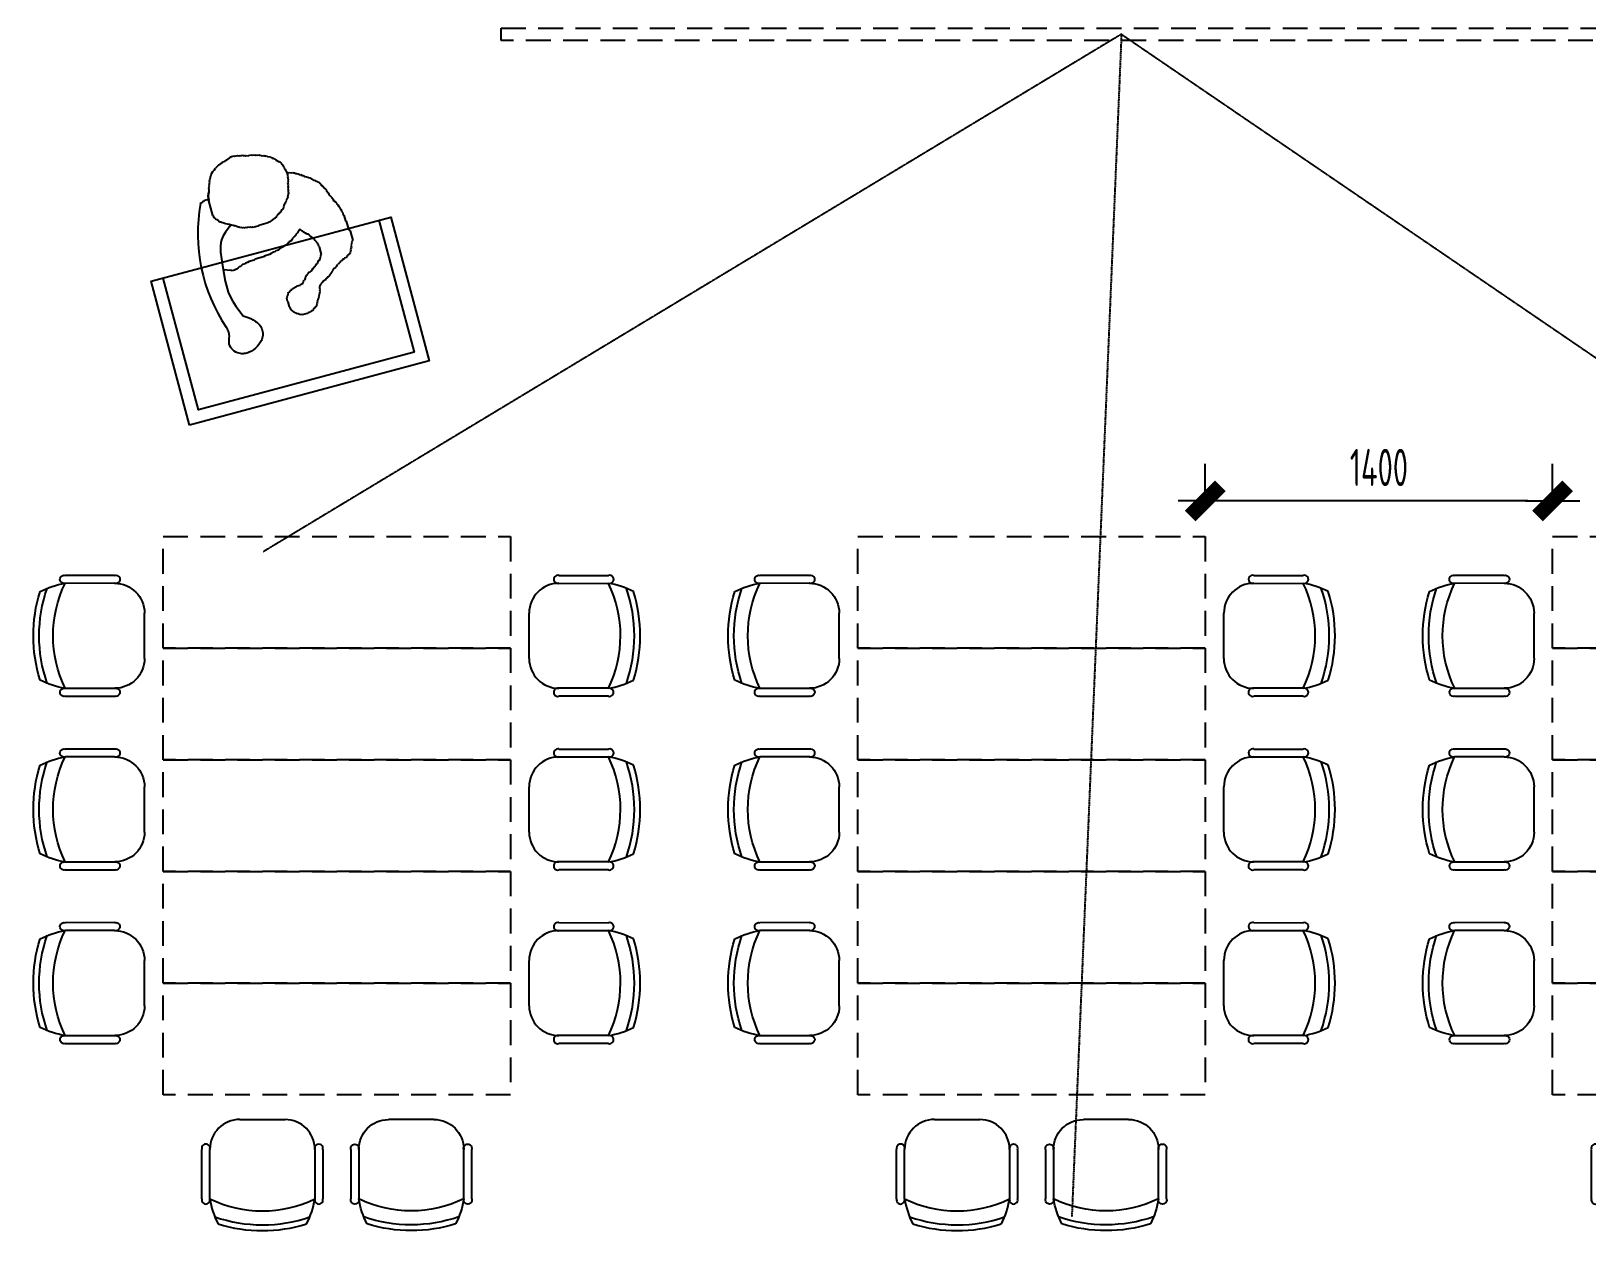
# Model space of a CAD drawing. Header units: millimetres. Extents: x 285006 to 3037698, y -2820855 to 192241.
# Drawn here: x 849962 to 856232, y -341245 to -336400 of the extents above; entities that cross this region are included whole.
import ezdxf

# ---------------------------------------------------------------- set-up
doc = ezdxf.new("R2010")
doc.units = ezdxf.units.MM
doc.header["$PDMODE"] = 35
doc.header["$PDSIZE"] = -0.1
doc.linetypes.add('DASH', pattern=[0.35, 0.25, -0.1])
doc.linetypes.add('DASHED', pattern=[0.75, 0.5, -0.25])
for name, color, linetype in [('___', 4, 'Continuous'), ('__附着_A10-J_KJ_2_B_28F_SEN22M3I_设计区$0$A_WALL_BRIK(砌块墙)', 190, 'Continuous'), ('FF-FURN', 51, 'Continuous'), ('FF-活动家具', 51, 'Continuous')]:
    doc.layers.add(name, color=color, linetype=linetype)
doc.styles.add('CCD_DIM', font='archs.shx', dxfattribs={"width": 0.7})
doc.dimstyles.new('DIM_100', dxfattribs={"dimscale": 100, "dimtxt": 1.5, "dimasz": 1, "dimexe": 1.5, "dimexo": 1.5, "dimgap": 0.6, "dimtad": 1, "dimdec": 0, "dimrnd": 5, "dimzin": 12, "dimdsep": 46, "dimtxsty": 'CCD_DIM', "dimblk": 'CCD_Dimension_Tick', "dimcen": 0.125, "dimclrd": 44, "dimclre": 44, "dimclrt": 50, "dimadec": 0, "dimazin": 0, "dimtfac": 1, "dimtdec": 0, "dimtix": 1, "dimtmove": 2, "dimatfit": 3, "dimldrblk": 'CCD_Leader_Dot', "dimfxl": 5, "dimtvp": 1, "dimtolj": 1, "dimtzin": 0, "dimarcsym": 0})

# ---------------------------------------------------------------- blocks, each defined once
blk = doc.blocks.new('A$C64783269')
at = {"layer": 'FF-活动家具'}
for p, q in [((0.8, 150.6), (0.9, 399.8)), ((40.9, 150.6), (41, 399.8)), ((570, 399.5), (569.8, 150.3)), ((610.1, 399.5), (609.9, 150.3)), ((419.4, 0), (191.1, 0.1))]:
    blk.add_line(p, q, dxfattribs=at)
for centre, radius, start, end in [((305.2, -192.4), 752.4, 72.71457, 107.21071), ((461.5, 332), 425.9, 152.85057, 170.83936), ((305.2, -199.6), 730.3, 70.83824, 109.10207), ((149.5, 332.2), 425.9, 9.08935, 27.0688), ((21, 405.3), 20.8, 344.50583, 195.42288), ((305.2, -143.9), 604.5, 64.02291, 115.91629), ((590.1, 405), 20.8, 344.50583, 195.42288), ((20.8, 145), 20.8, 164.50583, 15.42288), ((191.2, 150.5), 150.4, 179.96436, 269.96436), ((419.4, 150.4), 150.4, 269.96436, 359.96436), ((589.9, 144.7), 20.8, 164.50583, 15.42288)]:
    blk.add_arc(centre, radius, start, end, dxfattribs=at)
blk = doc.blocks.new('DFGDFGHDTH')
at = {"layer": 'FF-FURN', "linetype": 'DASHED', "ltscale": 200}
for points in [[(3283807.9, 4592442), (3283807.9, 4591042), (3284257.9, 4591042), (3284257.9, 4592442)], [(3284257.9, 4592442), (3284257.9, 4591042), (3284707.9, 4591042), (3284707.9, 4592442)], [(3284707.9, 4592442), (3284707.9, 4591042), (3285157.9, 4591042), (3285157.9, 4592442)], [(3285157.9, 4592442), (3285157.9, 4591042), (3285607.9, 4591042), (3285607.9, 4592442)], [(3285607.9, 4592442), (3285607.9, 4591042), (3286057.9, 4591042), (3286057.9, 4592442)]]:
    blk.add_lwpolyline(points, close=True, dxfattribs=at)
at = {"layer": 'FF-FURN', "linetype": 'DASHED', "ltscale": 200, "xscale": 0.8, "yscale": 0.8, "zscale": 0.8}
for p in [(3283963.7, 4592517), (3284663.7, 4592517), (3285363.7, 4592517)]:
    blk.add_blockref('A$C64783269', p, dxfattribs=at)
at = {"layer": 'FF-FURN', "linetype": 'DASHED', "ltscale": 200}
for p, xscale, yscale, zscale, rotation in [((3286157.9, 4591797.8), -0.8, 0.8, 0.8, 269.9999999999999), ((3286157.9, 4591686.2), 0.8000000000000002, 0.8000000000000002, 0.8000000000000002, 270.0000006730583), ((3283963.7, 4590967.1), -0.8, 0.8, 0.8, 180), ((3284663.7, 4590967.1), -0.8, 0.8, 0.8, 180), ((3285363.7, 4590967.1), -0.8, 0.8, 0.8, 180)]:
    blk.add_blockref('A$C64783269', p, dxfattribs=dict(at, xscale=xscale, yscale=yscale, zscale=zscale, rotation=rotation))
blk = doc.blocks.new('A$C1C14294A')
at = {"layer": 'FF-活动家具', "color": 8}
for p, q in [((208.3, 562.1), (211.1, 564.6)), ((211.1, 564.6), (213.7, 564.4)), ((213.7, 564.4), (216.5, 566.9)), ((216.5, 566.9), (219.1, 566.8)), ((219.1, 566.8), (221.8, 569.3)), ((221.8, 569.3), (224.5, 569.1)), ((224.5, 569.1), (227.2, 571.6)), ((227.2, 571.6), (238, 576.3)), ((238, 576.3), (240.8, 578.8)), ((240.8, 578.8), (246.1, 581.1)), ((246.1, 581.1), (251.4, 580.8)), ((251.4, 580.8), (262.1, 585.5)), ((262.1, 585.5), (267.4, 585.2)), ((267.4, 585.2), (272.8, 587.6)), ((272.8, 587.6), (278.2, 589.9)), ((278.2, 589.9), (283.5, 592.3)), ((283.5, 592.3), (288.9, 594.6)), ((288.9, 594.6), (291.5, 594.5)), ((291.5, 594.5), (299.5, 596.7)), ((299.5, 596.7), (305.1, 601.7)), ((305.1, 601.7), (310.4, 604)), ((310.4, 604), (315.7, 603.7)), ((315.7, 603.7), (318.4, 606.2)), ((318.4, 606.2), (326.5, 608.4)), ((326.5, 608.4), (331.8, 610.8)), ((331.8, 610.8), (337.1, 610.5)), ((337.1, 610.5), (339.8, 613)), ((339.8, 613), (347.7, 612.6)), ((347.7, 612.6), (353.1, 614.9)), ((353.1, 614.9), (363.6, 614.3)), ((363.6, 614.3), (366.3, 616.8)), ((366.3, 616.8), (389.9, 615.6)), ((389.9, 615.6), (392.7, 618.1)), ((392.7, 618.1), (429.4, 616.1)), ((429.4, 616.1), (429.5, 618.7)), ((429.5, 618.7), (434.9, 621.1)), ((434.9, 621.1), (474.2, 619)), ((474.2, 619), (474.1, 616.4)), ((474.1, 616.4), (476.7, 616.2)), ((476.7, 616.2), (476.6, 613.6)), ((476.6, 613.6), (479.2, 613.5)), ((479.2, 613.5), (481.7, 610.7)), ((481.7, 610.7), (484.3, 610.5)), ((484.3, 610.5), (486.8, 607.8)), ((486.8, 607.8), (489.4, 607.6)), ((489.4, 607.6), (491.9, 604.9)), ((491.9, 604.9), (499.7, 604.5)), ((499.7, 604.5), (502.2, 601.7)), ((502.2, 601.7), (504.7, 598.9)), ((504.7, 598.9), (510, 598.7)), ((510, 598.7), (509.8, 596)), ((509.8, 596), (512.4, 595.9)), ((512.4, 595.9), (517.5, 593)), ((517.5, 593), (520, 590.2)), ((520, 590.2), (522.4, 584.8)), ((522.4, 584.8), (524.8, 582.1)), ((524.8, 582.1), (524.7, 579.5)), ((524.7, 579.5), (527.2, 576.7)), ((527.2, 576.7), (529.7, 573.9)), ((529.7, 573.9), (532.2, 571.2)), ((532.2, 571.2), (531.7, 563.3)), ((155, 499.1), (155.2, 501.7)), ((155.2, 501.7), (157.8, 501.6)), ((157.5, 501.6), (158, 508.4)), ((157.8, 501.6), (157.9, 504.2)), ((157.9, 504.2), (160.7, 506.7)), ((160.7, 506.7), (163.6, 511.8)), ((163.6, 511.8), (166.3, 514.3)), ((166.3, 514.3), (169.1, 516.8)), ((169.1, 516.8), (172, 521.9)), ((172, 521.9), (174.9, 527)), ((174.9, 527), (177.7, 529.5)), ((177.7, 529.5), (180.6, 534.6)), ((180.6, 534.6), (183.3, 537.1)), ((183.3, 537.1), (186.1, 539.6)), ((186.1, 539.6), (188.9, 542.1)), ((188.9, 542.1), (191.6, 544.5)), ((191.6, 544.5), (194.4, 547)), ((194.4, 547), (194.5, 549.7)), ((194.5, 549.7), (197.1, 549.5)), ((197.1, 549.5), (199.9, 552)), ((199.9, 552), (200, 554.6)), ((200, 554.6), (208.3, 562.1)), ((531.7, 563.3), (534.4, 563.1)), ((534.4, 563.1), (533.9, 555.3)), ((533.9, 555.3), (536.6, 555.1)), ((536.6, 555.1), (536.3, 549.9)), ((536.3, 549.9), (538.8, 547.1)), ((538.8, 547.1), (538.7, 545.6)), ((538.7, 545.6), (541.2, 542.7)), ((541.2, 542.7), (543, 540.8)), ((543, 540.8), (542.9, 538.9)), ((542.9, 538.9), (544.6, 535.1)), ((544.6, 535.1), (548.1, 531.1)), ((548.4, 530.8), (548.3, 528.2)), ((548.3, 528.2), (550.7, 525.4)), ((550.7, 525.4), (553.2, 522.7)), ((553.2, 522.7), (553.1, 520)), ((553.1, 520), (555.6, 517.3)), ((555.6, 517.3), (557.9, 511.9)), ((557.9, 511.9), (558.2, 510)), ((558.2, 510), (559.8, 506.2)), ((559.8, 506.2), (563.5, 504.1)), ((563.5, 504.1), (565.2, 502.2)), ((565.2, 502.2), (565.1, 500.3)), ((78, 434.8), (80.9, 439.9)), ((80.9, 439.9), (83.5, 439.8)), ((83.5, 439.8), (83.7, 442.4)), ((83.7, 442.4), (88.9, 442.1)), ((88.9, 442.1), (89, 444.7)), ((89, 444.7), (94.3, 444.5)), ((94.3, 444.5), (97, 446.9)), ((97, 446.9), (104.9, 446.5)), ((104.9, 446.5), (107.7, 449)), ((107.7, 449), (112.9, 448.7)), ((112.9, 448.7), (115.7, 451.2)), ((115.7, 451.2), (123.5, 450.8)), ((123.5, 450.8), (126.3, 453.3)), ((126.3, 453.3), (144.6, 452.3)), ((131.4, 450.4), (131.8, 458.3)), ((131.8, 458.3), (134.6, 460.7)), ((134.6, 460.7), (134.7, 463.4)), ((134.7, 463.4), (137.6, 468.5)), ((137.6, 468.5), (138, 476.3)), ((138, 476.3), (140.8, 478.8)), ((140.8, 478.8), (140.9, 481.5)), ((140.9, 481.5), (143.7, 483.9)), ((143.7, 483.9), (146.5, 486.4)), ((144.6, 452.3), (147.1, 449.5)), ((146.5, 486.4), (146.6, 489)), ((146.6, 489), (149.5, 494.2)), ((147.1, 449.5), (160.2, 448.8)), ((149.5, 494.2), (152.3, 496.6)), ((152.3, 496.6), (155, 499.1)), ((160.2, 448.8), (162.7, 446.1)), ((162.7, 446.1), (168, 445.8)), ((168, 445.8), (170.4, 443)), ((170.4, 443), (178.3, 442.6)), ((178.3, 442.6), (180.8, 439.9)), ((180.8, 439.9), (188.6, 439.4)), ((188.6, 439.4), (191.1, 436.7)), ((378, 439.9), (375.2, 437.4)), ((380.7, 442.4), (378, 439.9)), ((383.3, 442.2), (380.7, 442.4)), ((383.5, 444.9), (383.3, 442.2)), ((386.1, 444.7), (383.5, 444.9)), ((386.2, 447.3), (386.1, 444.7)), ((391.8, 452.3), (386.2, 447.3)), ((394.7, 457.4), (391.8, 452.3)), ((397.4, 459.9), (394.7, 457.4)), ((400, 459.8), (397.4, 459.9)), ((405.4, 462.1), (400, 459.8)), ((410.9, 467.1), (405.4, 462.1)), ((416.3, 469.4), (410.9, 467.1)), ((419.1, 471.9), (416.3, 469.4)), ((424.5, 474.3), (419.1, 471.9)), ((427.1, 474.1), (424.5, 474.3)), ((429.9, 476.6), (427.1, 474.1)), ((435.2, 479), (429.9, 476.6)), ((440.5, 478.7), (435.2, 479)), ((443.2, 481.2), (440.5, 478.7)), ((453.7, 480.6), (443.2, 481.2)), ((456.5, 483.1), (453.7, 480.6)), ((487.9, 481.4), (456.5, 483.1)), ((487.8, 478.8), (487.9, 481.4)), ((490.4, 478.6), (487.8, 478.8)), ((492.9, 475.9), (490.4, 478.6)), ((495.5, 475.7), (492.9, 475.9)), ((495.4, 473.1), (495.5, 475.7)), ((498, 473), (495.4, 473.1)), ((503.1, 470.1), (498, 473)), ((508.1, 464.6), (503.1, 470.1)), ((507.9, 461.9), (508.1, 464.6)), ((510.4, 459.2), (507.9, 461.9)), ((513, 459), (510.4, 459.2)), ((512.9, 456.4), (513, 459)), ((515.5, 456.3), (512.9, 456.4)), ((518, 453.5), (515.5, 456.3)), ((520.3, 448.1), (518, 453.5)), ((522.8, 445.3), (520.3, 448.1)), ((522.7, 442.7), (522.8, 445.3)), ((525.3, 442.6), (522.7, 442.7)), ((527.7, 437.2), (525.3, 442.6)), ((565.1, 500.3), (567, 500.2)), ((567, 500.2), (566.9, 498.3)), ((566.9, 498.3), (568.8, 498.2)), ((568.8, 498.2), (568.7, 496.4)), ((568.7, 496.4), (570.5, 496.3)), ((570.5, 496.3), (570.4, 494.4)), ((570.4, 494.4), (572.2, 492.4)), ((572.2, 492.4), (574, 490.5)), ((574, 490.5), (573.9, 488.6)), ((573.9, 488.6), (575.7, 488.5)), ((575.7, 488.5), (575.6, 486.6)), ((575.6, 486.6), (577.5, 486.5)), ((577.5, 486.5), (577.4, 484.7)), ((577.4, 484.7), (579.2, 482.7)), ((579.2, 482.7), (580.9, 480.7)), ((580.9, 480.7), (582.7, 478.8)), ((582.7, 478.8), (582.5, 475)), ((582.5, 475), (584.2, 473.1)), ((584.2, 473.1), (584.1, 471.2)), ((584.1, 471.2), (585.9, 469.3)), ((585.9, 469.3), (587.7, 467.3)), ((587.7, 467.3), (587.6, 465.4)), ((587.6, 465.4), (589.3, 463.5)), ((589.3, 463.5), (591.1, 461.5)), ((591.1, 461.5), (590.9, 457.8)), ((590.9, 457.8), (592.7, 455.8)), ((592.7, 455.8), (592.5, 452.1)), ((592.5, 452.1), (594.2, 450.1)), ((594.2, 450.1), (596, 448.1)), ((596, 448.1), (595.9, 446.3)), ((595.9, 446.3), (597.8, 446.2)), ((597.8, 446.2), (597.7, 444.3)), ((597.7, 444.3), (599.4, 442.3)), ((599.4, 442.3), (601.2, 440.4)), ((601.2, 440.4), (601.1, 438.5)), ((29.9, 371.6), (32.8, 376.7)), ((32.8, 376.7), (35.7, 381.8)), ((35.7, 381.8), (36, 387)), ((36, 387), (38.8, 389.5)), ((38.8, 389.5), (38.9, 392.1)), ((38.9, 392.1), (41.7, 394.6)), ((41.7, 394.6), (41.8, 397.3)), ((41.8, 397.3), (44.6, 399.7)), ((44.6, 399.7), (50.4, 410)), ((50.4, 410), (53.1, 412.4)), ((53.1, 412.4), (56, 417.6)), ((56, 417.6), (61.4, 419.9)), ((61.4, 419.9), (61.6, 422.5)), ((61.6, 422.5), (64.3, 425)), ((64.3, 425), (66.9, 424.9)), ((66.9, 424.9), (67.1, 427.5)), ((67.1, 427.5), (69.7, 427.4)), ((69.7, 427.4), (72.5, 429.8)), ((72.5, 429.8), (78, 434.8)), ((191.1, 436.7), (199, 436.3)), ((199, 436.3), (204.1, 433.4)), ((204.1, 433.4), (212, 432.9)), ((212, 432.9), (214.4, 430.2)), ((214.4, 430.2), (219.5, 427.3)), ((219.5, 427.3), (222.2, 427.1)), ((222.2, 427.1), (222, 424.5)), ((222, 424.5), (227.3, 424.2)), ((227.3, 424.2), (229.8, 421.5)), ((229.8, 421.5), (232.2, 418.7)), ((232.2, 418.7), (234.7, 415.9)), ((234.7, 415.9), (237.3, 415.8)), ((237.3, 415.8), (237.2, 413.2)), ((237.2, 413.2), (239.8, 413)), ((239.8, 413), (242.3, 410.3)), ((242.3, 410.3), (244.8, 407.5)), ((244.8, 407.5), (247.3, 404.7)), ((247.3, 404.7), (247.1, 402.1)), ((247.1, 402.1), (249.7, 402)), ((249.7, 402), (252.2, 399.2)), ((252.2, 399.2), (257.3, 396.3)), ((257.3, 396.3), (260, 396.2)), ((260, 396.2), (262.4, 393.4)), ((262.4, 393.4), (264.9, 390.6)), ((264.9, 390.6), (267.3, 385.3)), ((267.3, 385.3), (269.7, 382.5)), ((269.7, 382.5), (274.8, 379.6)), ((274.8, 379.6), (274.6, 374.3)), ((367, 432.6), (364.3, 430.1)), ((364.3, 430.1), (366.6, 424.7)), ((366.6, 424.7), (374.1, 416.4)), ((369.7, 432.4), (367, 432.6)), ((369.8, 435.1), (369.7, 432.4)), ((372.4, 434.9), (369.8, 435.1)), ((375.2, 437.4), (372.4, 434.9)), ((374.1, 416.4), (378.9, 408.3)), ((378.9, 408.3), (381.4, 405.5)), ((381.4, 405.5), (384, 405.4)), ((384, 405.4), (383.9, 402.7)), ((383.9, 402.7), (386.2, 397.4)), ((386.2, 397.4), (391, 389.2)), ((391, 389.2), (396, 383.7)), ((396, 383.7), (398.2, 375.7)), ((530.1, 434.4), (527.7, 437.2)), ((530, 431.8), (530.1, 434.4)), ((535, 426.3), (530, 431.8)), ((537.4, 423.5), (535, 426.3)), ((537.3, 420.9), (537.4, 423.5)), ((539.6, 415.5), (537.3, 420.9)), ((539.5, 412.9), (539.6, 415.5)), ((540.1, 411.5), (539.5, 412.9)), ((540.1, 411.5), (545.1, 404.1)), ((545, 402.2), (545.1, 404.1)), ((546.8, 402.1), (545, 402.2)), ((546.6, 398.4), (546.8, 402.1)), ((548.5, 398.3), (546.6, 398.4)), ((548.4, 396.4), (548.5, 398.3)), ((550.3, 396.3), (548.4, 396.4)), ((552, 394.4), (550.3, 396.3)), ((553.8, 392.4), (552, 394.4)), ((555.7, 392.3), (553.8, 392.4)), ((555.6, 390.4), (555.7, 392.3)), ((557.4, 390.3), (555.6, 390.4)), ((559.2, 388.4), (557.4, 390.3)), ((559.2, 388.4), (564.2, 382.6)), ((564, 380), (564.2, 382.6)), ((566.7, 379.9), (564, 380)), ((569.1, 377.1), (566.7, 379.9)), ((573.4, 374.7), (569.1, 377.1)), ((601.1, 438.5), (602.9, 436.6)), ((602.9, 436.6), (606.5, 434.5)), ((606.5, 434.5), (608.3, 432.5)), ((608.3, 432.5), (610.1, 432.4)), ((610.1, 432.4), (613.7, 430.4)), ((613.7, 430.4), (619.3, 430.1)), ((619.3, 430.1), (621.1, 428.1)), ((621.1, 428.1), (626.7, 427.8)), ((626.7, 427.8), (628.5, 425.8)), ((628.5, 425.8), (632.2, 425.6)), ((632.2, 425.6), (633.9, 423.7)), ((633.9, 423.7), (635.8, 423.6)), ((635.8, 423.6), (637.6, 421.6)), ((637.6, 421.6), (639.3, 419.6)), ((639.3, 419.6), (641.2, 419.5)), ((641.2, 419.5), (643, 417.6)), ((643, 417.6), (644.8, 417.5)), ((644.8, 417.5), (646.6, 415.5)), ((646.6, 415.5), (648.5, 415.4)), ((648.5, 415.4), (650.2, 413.5)), ((650.2, 413.5), (652, 411.5)), ((652, 411.5), (653.8, 411.4)), ((653.8, 411.4), (655.6, 409.4)), ((655.6, 409.4), (657.5, 409.3)), ((657.5, 409.3), (657.4, 407.5)), ((657.4, 407.5), (659.2, 407.4)), ((659.2, 407.4), (661, 405.4)), ((661, 405.4), (662.9, 405.3)), ((662.9, 405.3), (664.6, 403.3)), ((664.6, 403.3), (666.5, 403.2)), ((666.5, 403.2), (666.4, 401.4)), ((666.4, 401.4), (670.1, 401.2)), ((670.1, 401.2), (671.9, 399.2)), ((671.9, 399.2), (673.8, 399.1)), ((673.8, 399.1), (673.7, 397.2)), ((673.7, 397.2), (677.4, 397)), ((677.4, 397), (679.1, 395.1)), ((679.1, 395.1), (680.9, 393.1)), ((680.9, 393.1), (680.8, 391.2)), ((680.8, 391.2), (682.7, 391.2)), ((682.7, 391.2), (682.5, 387.4)), ((682.5, 387.4), (684.2, 385.5)), ((684.2, 385.5), (686, 383.5)), ((686, 383.5), (685.9, 381.6)), ((685.9, 381.6), (687.7, 379.7)), ((687.7, 379.7), (687.6, 377.8)), ((687.6, 377.8), (689.4, 377.7)), ((689.4, 377.7), (691.2, 375.7)), ((14.1, 316.6), (13.9, 312.9)), ((16, 318.3), (14.1, 316.6)), ((16.2, 321.9), (16, 318.3)), ((18.1, 323.6), (16.2, 321.9)), ((17.1, 327.5), (17.8, 340.6)), ((17.1, 327.5), (18.1, 323.6)), ((17.8, 340.6), (20.5, 343.1)), ((20.5, 343.1), (20.8, 348.4)), ((20.8, 348.4), (23.7, 353.5)), ((23.7, 353.5), (24, 358.7)), ((24, 358.7), (26.8, 361.2)), ((26.8, 361.2), (27.2, 369.1)), ((27.2, 369.1), (29.9, 371.6)), ((274.6, 374.3), (277, 371.6)), ((277, 371.6), (279.5, 368.8)), ((279.5, 368.8), (279.4, 366.2)), ((279.4, 366.2), (281.9, 363.4)), ((281.9, 363.4), (284.2, 358)), ((284.2, 358), (286.7, 355.3)), ((286.7, 355.3), (289.2, 352.5)), ((289.2, 352.5), (289, 349.9)), ((289, 349.9), (291.5, 347.1)), ((291.5, 347.1), (291.4, 344.5)), ((291.4, 344.5), (293.7, 339.1)), ((293.7, 339.1), (293.6, 336.5)), ((293.6, 336.5), (296.1, 333.7)), ((296.1, 333.7), (295.9, 331.1)), ((295.9, 331.1), (298.3, 325.7)), ((298.8, 316.8), (296.7, 277.8)), ((298.3, 325.7), (297.8, 317.8)), ((297.8, 317.8), (298.8, 316.8)), ((398.2, 375.7), (398.1, 373)), ((398.1, 373), (400.4, 367.7)), ((400.4, 367.7), (405.5, 364.7)), ((405.5, 364.7), (405.2, 359.5)), ((405.2, 359.5), (407.7, 356.7)), ((407.7, 356.7), (407.4, 351.5)), ((407.4, 351.5), (409.6, 343.5)), ((409.6, 343.5), (411.7, 332.8)), ((411.7, 332.8), (413.9, 324.8)), ((413.9, 324.8), (416.4, 322.1)), ((416.4, 322.1), (415.8, 311.6)), ((573.3, 372.7), (573.4, 374.7)), ((575.2, 372.6), (573.3, 372.7)), ((575, 368.8), (575.2, 372.6)), ((576.7, 366.9), (575, 368.8)), ((576.4, 361.3), (576.7, 366.9)), ((578.3, 361.2), (576.4, 361.3)), ((577.6, 348.1), (578.3, 361.2)), ((579.4, 346.1), (577.6, 348.1)), ((579.1, 340.5), (579.4, 346.1)), ((580.8, 338.6), (579.1, 340.5)), ((580.5, 333), (580.8, 338.6)), ((582.3, 331), (580.5, 333)), ((582.1, 327.3), (582.3, 331)), ((583.9, 325.3), (582.1, 327.3)), ((583.8, 323.5), (583.9, 325.3)), ((585.5, 321.5), (583.8, 323.5)), ((585.3, 317.8), (585.5, 321.5)), ((587.1, 315.8), (585.3, 317.8)), ((588.9, 313.8), (587.1, 315.8)), ((588.8, 312), (588.9, 313.8)), ((684.2, 314.4), (684.1, 312.5)), ((686.2, 316.1), (684.2, 314.4)), ((688.1, 317.9), (686.2, 316.1)), ((688.2, 319.8), (688.1, 317.9)), ((690.1, 319.7), (688.2, 319.8)), ((690.2, 321.5), (690.1, 319.7)), ((692.1, 323.3), (690.2, 321.5)), ((691.2, 375.7), (691, 372)), ((691, 372), (692.9, 371.9)), ((692.4, 328.9), (692.1, 323.3)), ((694.4, 330.7), (692.4, 328.9)), ((692.9, 371.9), (692.6, 366.3)), ((692.6, 366.3), (694.3, 364.3)), ((694.3, 364.3), (693.8, 355)), ((693.8, 355), (695.5, 351.2)), ((695.5, 351.2), (694.4, 330.7)), ((0.8, 271.6), (0, 257)), ((0, 257), (1.7, 255.1)), ((2.7, 273.3), (0.8, 271.6)), ((1.7, 255.1), (1.5, 251.5)), ((1.5, 251.5), (3.3, 249.5)), ((3.3, 284.3), (2.7, 273.3)), ((5.2, 286), (3.3, 284.3)), ((5.5, 291.4), (5.2, 286)), ((7.4, 293.2), (5.5, 291.4)), ((7.7, 298.6), (7.4, 293.2)), ((9.6, 300.4), (7.7, 298.6)), ((9.9, 305.8), (9.6, 300.4)), ((11.8, 307.5), (9.9, 305.8)), ((12, 311.2), (11.8, 307.5)), ((13.9, 312.9), (12, 311.2)), ((295.4, 252.3), (295, 245)), ((297.3, 254), (295.4, 252.3)), ((296.7, 277.8), (298.4, 274)), ((298.4, 274), (297.3, 254)), ((415.8, 311.6), (418.2, 306.2)), ((418.2, 306.2), (417.9, 300.9)), ((417.9, 300.9), (419.9, 290.3)), ((419.9, 290.3), (422.1, 282.3)), ((422.1, 282.3), (421.2, 263.9)), ((421.2, 263.9), (423.4, 255.9)), ((423.4, 255.9), (421.6, 221.8)), ((590.6, 311.9), (588.8, 312)), ((590.5, 310), (590.6, 311.9)), ((592.3, 308), (590.5, 310)), ((592.2, 306.2), (592.3, 308)), ((594, 304.2), (592.2, 306.2)), ((595.8, 304.1), (594, 304.2)), ((597.6, 302.1), (595.8, 304.1)), ((599.4, 302), (597.6, 302.1)), ((601.2, 300.1), (599.4, 302)), ((603.1, 300), (601.2, 300.1)), ((604.8, 298), (603.1, 300)), ((606.6, 296.1), (604.8, 298)), ((608.5, 296), (606.6, 296.1)), ((610.2, 294), (608.5, 296)), ((612, 292), (610.2, 294)), ((623.2, 291.4), (612, 292)), ((627, 293.1), (623.2, 291.4)), ((647.5, 292), (627, 293.1)), ((651.3, 293.7), (647.5, 292)), ((658.8, 293.3), (651.3, 293.7)), ((660.7, 295), (658.8, 293.3)), ((662.6, 294.9), (660.7, 295)), ((664.6, 296.7), (662.6, 294.9)), ((666.4, 296.6), (664.6, 296.7)), ((668.4, 298.4), (666.4, 296.6)), ((670.4, 300.1), (668.4, 298.4)), ((672.2, 300), (670.4, 300.1)), ((674.2, 301.8), (672.2, 300)), ((676.1, 303.6), (674.2, 301.8)), ((676.2, 305.4), (676.1, 303.6)), ((678.1, 305.3), (676.2, 305.4)), ((680.1, 307.1), (678.1, 305.3)), ((680.2, 309), (680.1, 307.1)), ((682.1, 310.7), (680.2, 309)), ((684.1, 312.5), (682.1, 310.7)), ((3.3, 249.5), (3.2, 247.7)), ((3.2, 247.7), (4.9, 245.8)), ((4.9, 245.8), (4.7, 242.2)), ((4.7, 242.2), (6.4, 240.2)), ((6.4, 240.2), (6.2, 236.6)), ((6.2, 236.6), (7.9, 234.7)), ((7.9, 234.7), (7.6, 229.2)), ((7.6, 229.2), (9.4, 227.3)), ((9.4, 227.3), (9.1, 221.8)), ((9.1, 221.8), (10.8, 219.9)), ((10.8, 219.9), (10.6, 216.3)), ((10.6, 216.3), (12.3, 214.4)), ((12.3, 214.4), (12, 208.9)), ((12, 208.9), (13.8, 207)), ((13.8, 207), (15.5, 205)), ((15.5, 205), (15.3, 201.4)), ((15.3, 201.4), (17, 199.5)), ((17, 199.5), (16.9, 197.7)), ((16.9, 197.7), (18.6, 195.7)), ((18.6, 195.7), (22.6, 185.1)), ((270, 190.4), (269.9, 187.8)), ((275.6, 195.4), (270, 190.4)), ((278.3, 197.8), (275.6, 195.4)), ((278.5, 200.6), (278.3, 197.8)), ((279.9, 201.9), (278.5, 200.6)), ((281.9, 203.7), (279.9, 201.9)), ((283.8, 205.4), (281.9, 203.7)), ((284.1, 210.9), (283.8, 205.4)), ((285.9, 210.8), (284.1, 210.9)), ((286.3, 218), (285.9, 210.8)), ((288.1, 217.9), (286.3, 218)), ((288.6, 227.1), (288.1, 217.9)), ((290.5, 228.8), (288.6, 227.1)), ((290.9, 236.1), (290.5, 228.8)), ((292.8, 237.8), (290.9, 236.1)), ((293.1, 243.3), (292.8, 237.8)), ((295, 245), (293.1, 243.3)), ((421.6, 221.8), (423.9, 216.4)), ((423.9, 216.4), (422.8, 195.4)), ((422.8, 195.4), (425, 187.4)), ((27.6, 179.6), (22.6, 185.1)), ((32.4, 171.4), (27.6, 179.6)), ((37.4, 165.9), (32.4, 171.4)), ((42.4, 160.4), (37.4, 165.9)), ((47.5, 157.5), (42.4, 160.4)), ((49.9, 154.7), (47.5, 157.5)), ((52.6, 154.6), (49.9, 154.7)), ((57.7, 151.7), (52.6, 154.6)), ((60.2, 148.9), (57.7, 151.7)), ((65.3, 146), (60.2, 148.9)), ((70.5, 145.7), (65.3, 146)), ((73, 143), (70.5, 145.7)), ((75.6, 142.8), (73, 143)), ((80.7, 139.9), (75.6, 142.8)), ((83.3, 139.8), (80.7, 139.9)), ((85.8, 137), (83.3, 139.8)), ((88.4, 136.9), (85.8, 137)), ((93.5, 134), (88.4, 136.9)), ((98.8, 133.7), (93.5, 134)), ((106.5, 130.7), (98.8, 133.7)), ((111.6, 127.8), (106.5, 130.7)), ((114.1, 125), (111.6, 127.8)), ((222, 127.2), (221.8, 124.5)), ((224.6, 127), (222, 127.2)), ((227.4, 129.5), (224.6, 127)), ((232.7, 131.8), (227.4, 129.5)), ((235.5, 134.3), (232.7, 131.8)), ((235.6, 137), (235.5, 134.3)), ((238.4, 139.4), (235.6, 137)), ((241.3, 144.5), (238.4, 139.4)), ((244.1, 147), (241.3, 144.5)), ((246.8, 149.5), (244.1, 147)), ((249.7, 154.6), (246.8, 149.5)), ((252.6, 159.7), (249.7, 154.6)), ((255.5, 164.8), (252.6, 159.7)), ((255.7, 167.5), (255.5, 164.8)), ((258.4, 169.9), (255.7, 167.5)), ((261.3, 175.1), (258.4, 169.9)), ((264.2, 180.2), (261.3, 175.1)), ((267, 182.6), (264.2, 180.2)), ((267.1, 185.3), (267, 182.6)), ((269.9, 187.8), (267.1, 185.3)), ((425, 187.4), (424.6, 179.5)), ((424.6, 179.5), (427, 176.8)), ((427, 176.8), (426.5, 166.3)), ((426.5, 166.3), (428.8, 160.9)), ((428.8, 160.9), (431.2, 155.5)), ((431.2, 155.5), (430.9, 150.2)), ((430.9, 150.2), (433.2, 144.9)), ((433.2, 144.9), (435.4, 136.8)), ((435.4, 136.8), (437.6, 128.8)), ((437.6, 128.8), (437.1, 118.3)), ((119.3, 124.7), (114.1, 125)), ((121.8, 122), (119.3, 124.7)), ((134.9, 121.3), (121.8, 122)), ((131.2, 116.7), (131.5, 121.4)), ((133, 114.8), (131.2, 116.7)), ((132.4, 103.8), (133, 114.8)), ((134.1, 101.9), (132.4, 103.8)), ((133.8, 96.5), (134.1, 101.9)), ((135.5, 94.5), (133.8, 96.5)), ((140, 118.4), (134.9, 121.3)), ((135.3, 90.9), (135.5, 94.5)), ((137.2, 90.8), (135.3, 90.9)), ((136.9, 85.3), (137.2, 90.8)), ((138.6, 83.4), (136.9, 85.3)), ((200.3, 115.1), (140, 118.4)), ((203.1, 117.6), (200.3, 115.1)), ((210.9, 117.2), (203.1, 117.6)), ((213.7, 119.7), (210.9, 117.2)), ((219.1, 122), (213.7, 119.7)), ((221.8, 124.5), (219.1, 122)), ((434.2, 113.2), (421.8, 85.7)), ((434.3, 115.9), (434.2, 113.2)), ((437.1, 118.3), (434.3, 115.9))]:
    blk.add_line(p, q, dxfattribs=at)
blk.add_lwpolyline([(140.3, 119.9, -0.214441), (104.3, 131.5)], format="xyb", dxfattribs=at)
for points in [[(259.9, 172.5), (270, 157.1), (280.6, 142.4), (292.1, 129.1), (304.9, 117.8), (315.3, 111.1), (326.6, 105.8), (338.5, 101.4), (351, 97.9), (377.1, 92.7), (403.8, 88.6), (467.3, 78.8), (498.2, 76.3), (513.5, 76.2), (528.8, 77.3), (552.5, 81.1), (576.2, 87.3), (623.3, 103.3)], [(623.3, 103.3), (636.4, 120.4), (643.5, 128.6), (651.1, 136.3), (659.9, 143.6), (664.5, 146.9), (669.4, 149.9), (674.4, 152.4), (679.6, 154.6), (684.9, 156.3), (690.4, 157.5), (696, 158), (701.6, 158.1), (707.2, 157.6), (712.8, 156.6), (718.3, 155.1), (723.5, 153.1), (728.6, 150.6), (733.3, 147.7), (737.1, 144.8), (740.6, 141.7), (746.9, 134.7), (752.4, 127), (757.2, 118.7), (761.9, 109.2), (765.7, 99.4), (768.5, 89.4), (769.4, 84.2), (770.1, 79.1), (770.3, 74.1), (770.2, 69.1), (769.8, 64.2), (769, 59.2), (767.8, 54.4), (766.1, 49.6), (764.1, 45), (761.5, 40.6), (757.2, 34.6), (752.1, 29.2), (746.3, 24.4), (740, 20.4), (733.4, 17.2), (726.5, 15.1), (719.6, 14), (716.2, 13.9), (712.8, 14.2), (709.1, 14.9), (705.4, 15.9), (698.1, 18.6), (690.8, 21.7), (683.4, 24.5), (678.6, 25.8), (673.8, 26.7), (668.9, 27.1), (664, 27), (659.2, 26.5), (654.4, 25.6), (644.9, 23.1)], [(394.7, 91.2), (391.5, 90.5)]]:
    blk.add_lwpolyline(points, dxfattribs=at)
blk.add_arc((466.5, 680.5), 681.2, 241.22387, 285.1854, dxfattribs=at)
blk = doc.blocks.new('DSGFDGDFGDG')
at = {"layer": 'FF-活动家具', "elevation": 0}
blk.add_lwpolyline([(3272359.6, 4574369.6), (3271759.6, 4574369.6), (3271759.6, 4575369.6), (3272359.6, 4575369.6)], close=True, dxfattribs=at)
blk.add_lwpolyline([(3271759.6, 4575319.6), (3272309.6, 4575319.6), (3272309.6, 4574419.6), (3271759.6, 4574419.6)], dxfattribs=at)
at = {"layer": 'FF-活动家具', "color": 8, "rotation": 3.435837834233141}
blk.add_blockref('A$C1C14294A', (3271374.6, 4574551.7, 0), dxfattribs=at)
blk = doc.blocks.new('CCD_Dimension_Tick')
at = {"color": 0, "linetype": 'ByBlock'}
for p, q in [((-1.091, 0), (0, 0)), ((0, 0), (1.091, 0))]:
    blk.add_line(p, q, dxfattribs=at)
at = {"color": 0, "linetype": 'Continuous', "const_width": 0.608}
blk.add_lwpolyline([(-0.61, -0.61), (0.61, 0.61)], dxfattribs=at)
blk = doc.blocks.new('*D1138')
at = {"layer": '___', "color": 44, "lineweight": -2, "transparency": 16777216}
for p, q in [((854693.7, -338294.5), (854693.7, -338144.5)), ((856093.7, -338294.5), (856093.7, -338144.5)), ((855993.7, -338294.5), (854793.7, -338294.5))]:
    blk.add_line(p, q, dxfattribs=at)
at = {"layer": 'Defpoints', "color": 0, "transparency": 16777216}
for p in [(854693.7, -338294.5), (854693.7, -338438), (856093.7, -338438)]:
    blk.add_point(p, dxfattribs=at)
at = {"layer": '___', "color": 44, "lineweight": -2, "transparency": 16777216, "xscale": 100, "yscale": 100, "zscale": 100}
for p, rotation in [((854693.7, -338294.5), 180.0000000000191), ((856093.7, -338294.5), 1.910471780774969e-11)]:
    blk.add_blockref('CCD_Dimension_Tick', p, dxfattribs=dict(at, rotation=rotation))
at = {"layer": '___', "color": 50, "transparency": 16777216, "insert": (855393.7, -338159.5), "char_height": 150, "attachment_point": 5, "style": 'CCD_DIM'}
blk.add_mtext('\\A1;1400', dxfattribs=at)
blk = doc.blocks.new('CCD_Leader_Dot')
at = {"color": 0, "linetype": 'ByBlock'}
blk.add_line((-5, 0), (-10, 0), dxfattribs=at)
at = {"color": 0, "linetype": 'ByBlock', "const_width": 5}
blk.add_lwpolyline([(-2.5, 0, 1), (2.5, 0, 1)], format="xyb", close=True, dxfattribs=at)

msp = doc.modelspace()

# ---------------------------------------------------------------- linework, layer by layer
at = {"color": 8, "linetype": 'DASH'}
for q in [(850897.4, -338499.3, 0), (854155.8, -341179.8, 0), (857414.1, -338499.3, 0)]:
    msp.add_line((854355.8, -336413, 0), q, dxfattribs=at)
at = {"layer": 'FF-FURN', "linetype": 'DASHED', "ltscale": 200, "elevation": 0}
msp.add_lwpolyline([(856855.8, -336388), (856855.8, -336438), (851855.8, -336438), (851855.8, -336388)], close=True, dxfattribs=at)

# ---------------------------------------------------------------- block references
at = {"layer": '__附着_A10-J_KJ_2_B_28F_SEN22M3I_设计区$0$A_WALL_BRIK(砌块墙)', "rotation": 284.9999999999999}
msp.add_blockref('DSGFDGDFGDG', (-4414850.3, 1638934.3), dxfattribs=at)
at = {"layer": '__附着_A10-J_KJ_2_B_28F_SEN22M3I_设计区$0$A_WALL_BRIK(砌块墙)', "xscale": -1, "rotation": 90}
for p in [(5442935.7, 2945369.9), (5445735.7, 2945369.9), (5448535.7, 2945369.9)]:
    msp.add_blockref('DFGDFGHDTH', p, dxfattribs=at)

# ---------------------------------------------------------------- dimensions: what is measured, and where the dimension line sits
at = {"layer": '___'}
dim = msp.add_aligned_dim(p1=(856093.7, -338438), p2=(854693.7, -338438), distance=-143.6, dimstyle='DIM_100', override={"dimfxlon": 1}, dxfattribs=at)
dim.commit()
dim.dimension.update_dxf_attribs({"geometry": '*D1138', "text_midpoint": (855393.7, -338159.5)})

doc.saveas('drawing.dxf')
